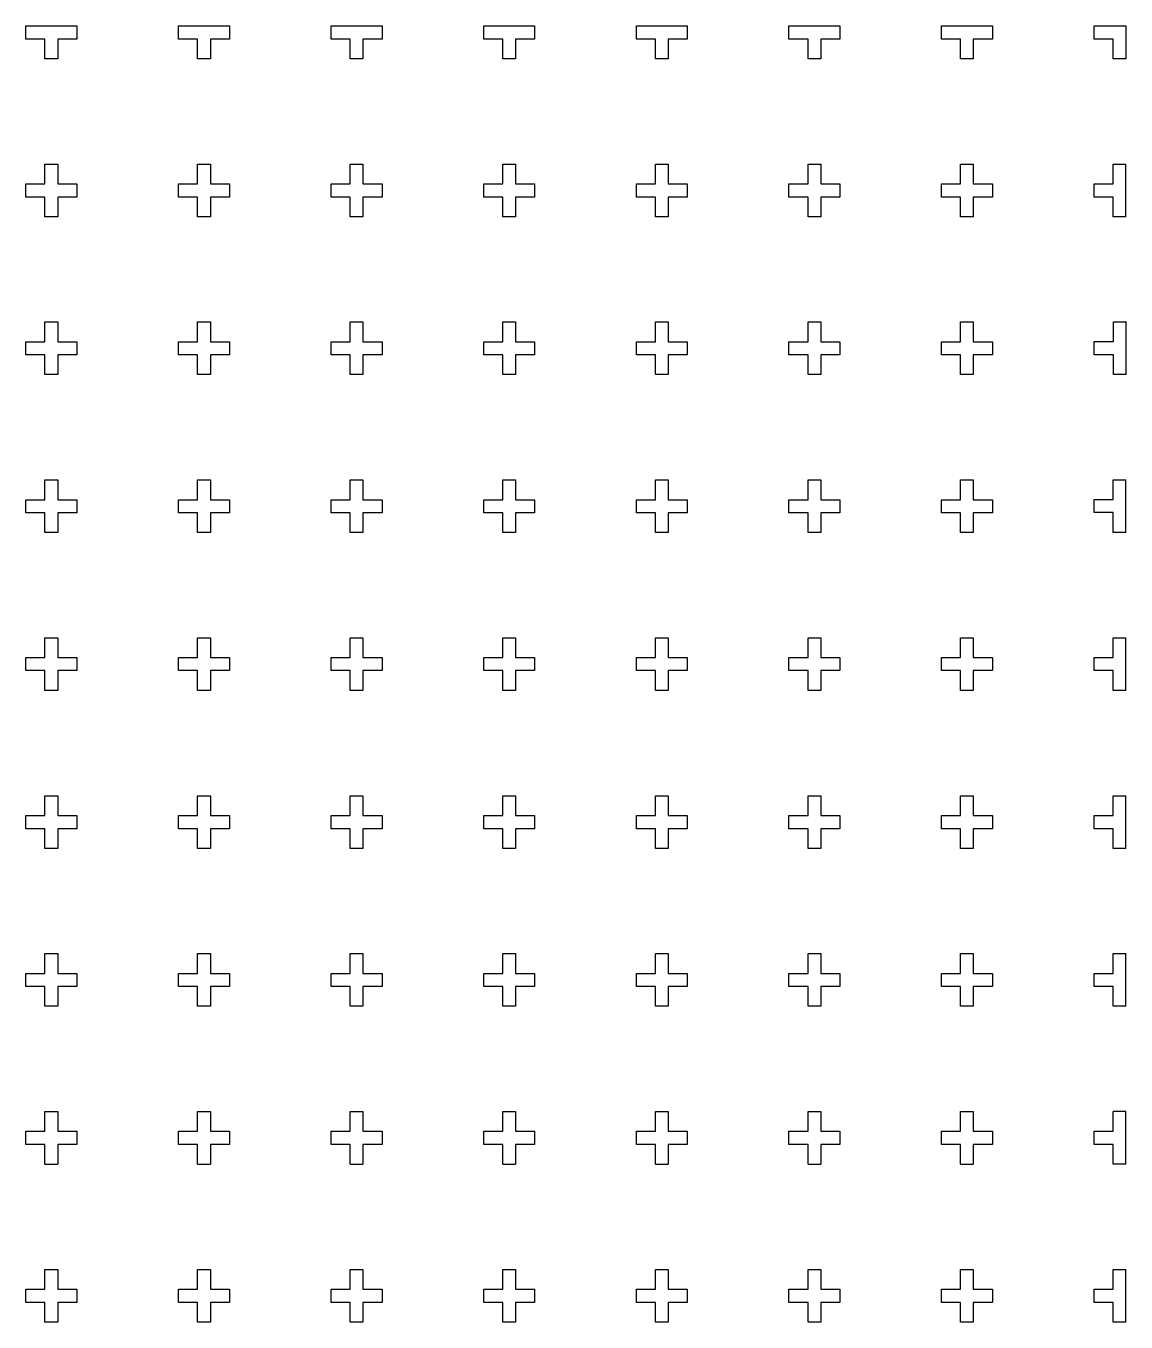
# Model space of a CAD drawing. Header units: inches. Extents: x -0.3 to 21.6, y -3.6 to 22.3.
# Drawn here: x 11.11 to 21.55, y 10 to 22.31 of the extents above; entities that cross this region are included whole.
import ezdxf

# ---------------------------------------------------------------- set-up
doc = ezdxf.new("R2010")
doc.units = ezdxf.units.IN
doc.header["$MEASUREMENT"] = 0

msp = doc.modelspace()

# ---------------------------------------------------------------- linework, layer by layer
at = {"color": 7, "linetype": 'Continuous'}
for p, q in [((11.108, 22.312), (11.591, 22.312)), ((11.108, 22.188), (11.108, 22.312)), ((11.591, 22.312), (11.591, 22.188)), ((12.557, 22.312), (13.04, 22.312)), ((12.557, 22.188), (12.557, 22.312)), ((13.04, 22.312), (13.04, 22.188)), ((14.006, 22.312), (14.489, 22.312)), ((14.006, 22.188), (14.006, 22.312)), ((14.489, 22.312), (14.489, 22.188)), ((15.455, 22.312), (15.938, 22.312)), ((15.455, 22.188), (15.455, 22.312)), ((15.938, 22.312), (15.938, 22.188)), ((16.904, 22.312), (17.387, 22.312)), ((16.904, 22.188), (16.904, 22.312)), ((17.387, 22.312), (17.387, 22.188)), ((18.353, 22.312), (18.836, 22.312)), ((18.353, 22.188), (18.353, 22.312)), ((18.836, 22.312), (18.836, 22.188)), ((19.801, 22.312), (20.284, 22.312)), ((19.801, 22.188), (19.801, 22.312)), ((20.284, 22.312), (20.284, 22.188)), ((21.25, 22.312), (21.552, 22.312)), ((21.25, 22.188), (21.25, 22.312)), ((21.552, 22.312), (21.552, 22)), ((11.289, 22.188), (11.108, 22.188)), ((11.289, 22), (11.289, 22.188)), ((11.591, 22.188), (11.41, 22.188)), ((11.41, 22.188), (11.41, 22)), ((12.738, 22.188), (12.557, 22.188)), ((12.738, 22), (12.738, 22.188)), ((13.04, 22.188), (12.859, 22.188)), ((12.859, 22.188), (12.859, 22)), ((14.187, 22.188), (14.006, 22.188)), ((14.187, 22), (14.187, 22.188)), ((14.489, 22.188), (14.308, 22.188)), ((14.308, 22.188), (14.308, 22)), ((15.636, 22.188), (15.455, 22.188)), ((15.636, 22), (15.636, 22.188)), ((15.938, 22.188), (15.757, 22.188)), ((15.757, 22.188), (15.757, 22)), ((17.085, 22.188), (16.904, 22.188)), ((17.085, 22), (17.085, 22.188)), ((17.387, 22.188), (17.206, 22.188)), ((17.206, 22.188), (17.206, 22)), ((18.534, 22.188), (18.353, 22.188)), ((18.534, 22), (18.534, 22.188)), ((18.836, 22.188), (18.654, 22.188)), ((18.654, 22.188), (18.654, 22)), ((19.983, 22.188), (19.801, 22.188)), ((19.983, 22), (19.983, 22.188)), ((20.284, 22.188), (20.103, 22.188)), ((20.103, 22.188), (20.103, 22)), ((21.431, 22.188), (21.25, 22.188)), ((21.431, 22), (21.431, 22.188)), ((11.41, 22), (11.289, 22)), ((12.859, 22), (12.738, 22)), ((14.308, 22), (14.187, 22)), ((15.757, 22), (15.636, 22)), ((17.206, 22), (17.085, 22)), ((18.654, 22), (18.534, 22)), ((20.103, 22), (19.983, 22)), ((21.552, 22), (21.431, 22)), ((11.289, 21), (11.41, 21)), ((11.289, 20.812), (11.289, 21)), ((11.41, 21), (11.41, 20.812)), ((12.738, 21), (12.859, 21)), ((12.738, 20.812), (12.738, 21)), ((12.859, 21), (12.859, 20.812)), ((14.187, 21), (14.308, 21)), ((14.187, 20.812), (14.187, 21)), ((14.308, 21), (14.308, 20.812)), ((15.636, 21), (15.757, 21)), ((15.636, 20.812), (15.636, 21)), ((15.757, 21), (15.757, 20.812)), ((17.085, 21), (17.206, 21)), ((17.085, 20.812), (17.085, 21)), ((17.206, 21), (17.206, 20.812)), ((18.534, 21), (18.654, 21)), ((18.534, 20.812), (18.534, 21)), ((18.654, 21), (18.654, 20.812)), ((19.983, 21), (20.103, 21)), ((19.983, 20.812), (19.983, 21)), ((20.103, 21), (20.103, 20.812)), ((21.431, 20.812), (21.431, 21)), ((21.431, 21), (21.552, 21)), ((21.552, 20.5), (21.552, 21)), ((11.108, 20.687), (11.108, 20.812)), ((11.108, 20.812), (11.289, 20.812)), ((11.41, 20.812), (11.591, 20.812)), ((11.591, 20.812), (11.591, 20.687)), ((12.557, 20.687), (12.557, 20.812)), ((12.557, 20.812), (12.738, 20.812)), ((12.859, 20.812), (13.04, 20.812)), ((13.04, 20.812), (13.04, 20.687)), ((14.006, 20.687), (14.006, 20.812)), ((14.006, 20.812), (14.187, 20.812)), ((14.308, 20.812), (14.489, 20.812)), ((14.489, 20.812), (14.489, 20.687)), ((15.455, 20.687), (15.455, 20.812)), ((15.455, 20.812), (15.636, 20.812)), ((15.757, 20.812), (15.938, 20.812)), ((15.938, 20.812), (15.938, 20.687)), ((16.904, 20.687), (16.904, 20.812)), ((16.904, 20.812), (17.085, 20.812)), ((17.206, 20.812), (17.387, 20.812)), ((17.387, 20.812), (17.387, 20.687)), ((18.353, 20.687), (18.353, 20.812)), ((18.353, 20.812), (18.534, 20.812)), ((18.654, 20.812), (18.836, 20.812)), ((18.836, 20.812), (18.836, 20.687)), ((19.801, 20.687), (19.801, 20.812)), ((19.801, 20.812), (19.983, 20.812)), ((20.103, 20.812), (20.284, 20.812)), ((20.284, 20.812), (20.284, 20.687)), ((21.25, 20.687), (21.25, 20.812)), ((21.25, 20.812), (21.431, 20.812)), ((11.289, 20.687), (11.108, 20.687)), ((11.289, 20.5), (11.289, 20.687)), ((11.591, 20.687), (11.41, 20.687)), ((11.41, 20.687), (11.41, 20.5)), ((12.738, 20.687), (12.557, 20.687)), ((12.738, 20.5), (12.738, 20.687)), ((13.04, 20.687), (12.859, 20.687)), ((12.859, 20.687), (12.859, 20.5)), ((14.187, 20.687), (14.006, 20.687)), ((14.187, 20.5), (14.187, 20.687)), ((14.489, 20.687), (14.308, 20.687)), ((14.308, 20.687), (14.308, 20.5)), ((15.636, 20.687), (15.455, 20.687)), ((15.636, 20.5), (15.636, 20.687)), ((15.938, 20.687), (15.757, 20.687)), ((15.757, 20.687), (15.757, 20.5)), ((17.085, 20.687), (16.904, 20.687)), ((17.085, 20.5), (17.085, 20.687)), ((17.387, 20.687), (17.206, 20.687)), ((17.206, 20.687), (17.206, 20.5)), ((18.534, 20.687), (18.353, 20.687)), ((18.534, 20.5), (18.534, 20.687)), ((18.836, 20.687), (18.654, 20.687)), ((18.654, 20.687), (18.654, 20.5)), ((19.983, 20.687), (19.801, 20.687)), ((19.983, 20.5), (19.983, 20.687)), ((20.284, 20.687), (20.103, 20.687)), ((20.103, 20.687), (20.103, 20.5)), ((21.431, 20.687), (21.25, 20.687)), ((21.431, 20.5), (21.431, 20.687)), ((11.41, 20.5), (11.289, 20.5)), ((12.859, 20.5), (12.738, 20.5)), ((14.308, 20.5), (14.187, 20.5)), ((15.757, 20.5), (15.636, 20.5)), ((17.206, 20.5), (17.085, 20.5)), ((18.654, 20.5), (18.534, 20.5)), ((20.103, 20.5), (19.983, 20.5)), ((21.552, 20.5), (21.431, 20.5)), ((11.289, 19.5), (11.41, 19.5)), ((11.289, 19.312), (11.289, 19.5)), ((11.41, 19.5), (11.41, 19.312)), ((12.738, 19.5), (12.859, 19.5)), ((12.738, 19.312), (12.738, 19.5)), ((12.859, 19.5), (12.859, 19.312)), ((14.187, 19.5), (14.308, 19.5)), ((14.187, 19.312), (14.187, 19.5)), ((14.308, 19.5), (14.308, 19.312)), ((15.636, 19.5), (15.757, 19.5)), ((15.636, 19.312), (15.636, 19.5)), ((15.757, 19.5), (15.757, 19.312)), ((17.085, 19.5), (17.206, 19.5)), ((17.085, 19.312), (17.085, 19.5)), ((17.206, 19.5), (17.206, 19.312)), ((18.534, 19.5), (18.654, 19.5)), ((18.534, 19.312), (18.534, 19.5)), ((18.654, 19.5), (18.654, 19.312)), ((19.983, 19.5), (20.103, 19.5)), ((19.983, 19.312), (19.983, 19.5)), ((20.103, 19.5), (20.103, 19.312)), ((21.433, 19.314), (21.433, 19.501)), ((21.433, 19.501), (21.554, 19.501)), ((21.554, 19.501), (21.552, 19.5)), ((21.554, 19.001), (21.554, 19.501)), ((11.108, 19.188), (11.108, 19.312)), ((11.108, 19.312), (11.289, 19.312)), ((11.41, 19.312), (11.591, 19.312)), ((11.591, 19.312), (11.591, 19.188)), ((12.557, 19.188), (12.557, 19.312)), ((12.557, 19.312), (12.738, 19.312)), ((12.859, 19.312), (13.04, 19.312)), ((13.04, 19.312), (13.04, 19.188)), ((14.006, 19.188), (14.006, 19.312)), ((14.006, 19.312), (14.187, 19.312)), ((14.308, 19.312), (14.489, 19.312)), ((14.489, 19.312), (14.489, 19.188)), ((15.455, 19.188), (15.455, 19.312)), ((15.455, 19.312), (15.636, 19.312)), ((15.757, 19.312), (15.938, 19.312)), ((15.938, 19.312), (15.938, 19.188)), ((16.904, 19.188), (16.904, 19.312)), ((16.904, 19.312), (17.085, 19.312)), ((17.206, 19.312), (17.387, 19.312)), ((17.387, 19.312), (17.387, 19.188)), ((18.353, 19.188), (18.353, 19.312)), ((18.353, 19.312), (18.534, 19.312)), ((18.654, 19.312), (18.836, 19.312)), ((18.836, 19.312), (18.836, 19.188)), ((19.801, 19.188), (19.801, 19.312)), ((19.801, 19.312), (19.983, 19.312)), ((20.103, 19.312), (20.284, 19.312)), ((20.284, 19.312), (20.284, 19.188)), ((21.252, 19.189), (21.252, 19.314)), ((21.252, 19.314), (21.433, 19.314)), ((11.289, 19.188), (11.108, 19.188)), ((11.289, 19), (11.289, 19.188)), ((11.591, 19.188), (11.41, 19.188)), ((11.41, 19.188), (11.41, 19)), ((12.738, 19.188), (12.557, 19.188)), ((12.738, 19), (12.738, 19.188)), ((13.04, 19.188), (12.859, 19.188)), ((12.859, 19.188), (12.859, 19)), ((14.187, 19.188), (14.006, 19.188)), ((14.187, 19), (14.187, 19.188)), ((14.489, 19.188), (14.308, 19.188)), ((14.308, 19.188), (14.308, 19)), ((15.636, 19.188), (15.455, 19.188)), ((15.636, 19), (15.636, 19.188)), ((15.938, 19.188), (15.757, 19.188)), ((15.757, 19.188), (15.757, 19)), ((17.085, 19.188), (16.904, 19.188)), ((17.085, 19), (17.085, 19.188)), ((17.387, 19.188), (17.206, 19.188)), ((17.206, 19.188), (17.206, 19)), ((18.534, 19.188), (18.353, 19.188)), ((18.534, 19), (18.534, 19.188)), ((18.836, 19.188), (18.654, 19.188)), ((18.654, 19.188), (18.654, 19)), ((19.983, 19.188), (19.801, 19.188)), ((19.983, 19), (19.983, 19.188)), ((20.284, 19.188), (20.103, 19.188)), ((20.103, 19.188), (20.103, 19)), ((21.433, 19.189), (21.252, 19.189)), ((21.433, 19.001), (21.433, 19.189)), ((11.41, 19), (11.289, 19)), ((12.859, 19), (12.738, 19)), ((14.308, 19), (14.187, 19)), ((15.757, 19), (15.636, 19)), ((17.206, 19), (17.085, 19)), ((18.654, 19), (18.534, 19)), ((20.103, 19), (19.983, 19)), ((21.554, 19.001), (21.433, 19.001)), ((11.289, 18), (11.41, 18)), ((11.289, 17.812), (11.289, 18)), ((11.41, 18), (11.41, 17.812)), ((12.738, 18), (12.859, 18)), ((12.738, 17.812), (12.738, 18)), ((12.859, 18), (12.859, 17.812)), ((14.187, 18), (14.308, 18)), ((14.187, 17.812), (14.187, 18)), ((14.308, 18), (14.308, 17.812)), ((15.636, 18), (15.757, 18)), ((15.636, 17.812), (15.636, 18)), ((15.757, 18), (15.757, 17.812)), ((17.085, 18), (17.206, 18)), ((17.085, 17.812), (17.085, 18)), ((17.206, 18), (17.206, 17.812)), ((18.534, 18), (18.654, 18)), ((18.534, 17.812), (18.534, 18)), ((18.654, 18), (18.654, 17.812)), ((19.983, 18), (20.103, 18)), ((19.983, 17.812), (19.983, 18)), ((20.103, 18), (20.103, 17.812)), ((21.431, 17.814), (21.431, 18.001)), ((21.431, 18.001), (21.552, 18.001)), ((21.552, 17.501), (21.552, 18.001)), ((21.552, 18.001), (21.552, 18)), ((11.108, 17.688), (11.108, 17.812)), ((11.108, 17.812), (11.289, 17.812)), ((11.41, 17.812), (11.591, 17.812)), ((11.591, 17.812), (11.591, 17.688)), ((12.557, 17.688), (12.557, 17.812)), ((12.557, 17.812), (12.738, 17.812)), ((12.859, 17.812), (13.04, 17.812)), ((13.04, 17.812), (13.04, 17.688)), ((14.006, 17.688), (14.006, 17.812)), ((14.006, 17.812), (14.187, 17.812)), ((14.308, 17.812), (14.489, 17.812)), ((14.489, 17.812), (14.489, 17.688)), ((15.455, 17.688), (15.455, 17.812)), ((15.455, 17.812), (15.636, 17.812)), ((15.757, 17.812), (15.938, 17.812)), ((15.938, 17.812), (15.938, 17.688)), ((16.904, 17.688), (16.904, 17.812)), ((16.904, 17.812), (17.085, 17.812)), ((17.206, 17.812), (17.387, 17.812)), ((17.387, 17.812), (17.387, 17.688)), ((18.353, 17.688), (18.353, 17.812)), ((18.353, 17.812), (18.534, 17.812)), ((18.654, 17.812), (18.836, 17.812)), ((18.836, 17.812), (18.836, 17.688)), ((19.801, 17.688), (19.801, 17.812)), ((19.801, 17.812), (19.983, 17.812)), ((20.103, 17.812), (20.284, 17.812)), ((20.284, 17.812), (20.284, 17.688)), ((21.25, 17.689), (21.25, 17.814)), ((21.25, 17.814), (21.431, 17.814)), ((11.289, 17.688), (11.108, 17.688)), ((11.289, 17.5), (11.289, 17.688)), ((11.591, 17.688), (11.41, 17.688)), ((11.41, 17.688), (11.41, 17.5)), ((12.738, 17.688), (12.557, 17.688)), ((12.738, 17.5), (12.738, 17.688)), ((13.04, 17.688), (12.859, 17.688)), ((12.859, 17.688), (12.859, 17.5)), ((14.187, 17.688), (14.006, 17.688)), ((14.187, 17.5), (14.187, 17.688)), ((14.489, 17.688), (14.308, 17.688)), ((14.308, 17.688), (14.308, 17.5)), ((15.636, 17.688), (15.455, 17.688)), ((15.636, 17.5), (15.636, 17.688)), ((15.938, 17.688), (15.757, 17.688)), ((15.757, 17.688), (15.757, 17.5)), ((17.085, 17.688), (16.904, 17.688)), ((17.085, 17.5), (17.085, 17.688)), ((17.387, 17.688), (17.206, 17.688)), ((17.206, 17.688), (17.206, 17.5)), ((18.534, 17.688), (18.353, 17.688)), ((18.534, 17.5), (18.534, 17.688)), ((18.836, 17.688), (18.654, 17.688)), ((18.654, 17.688), (18.654, 17.5)), ((19.983, 17.688), (19.801, 17.688)), ((19.983, 17.5), (19.983, 17.688)), ((20.284, 17.688), (20.103, 17.688)), ((20.103, 17.688), (20.103, 17.5)), ((21.431, 17.689), (21.25, 17.689)), ((21.431, 17.501), (21.431, 17.689)), ((11.41, 17.5), (11.289, 17.5)), ((12.859, 17.5), (12.738, 17.5)), ((14.308, 17.5), (14.187, 17.5)), ((15.757, 17.5), (15.636, 17.5)), ((17.206, 17.5), (17.085, 17.5)), ((18.654, 17.5), (18.534, 17.5)), ((20.103, 17.5), (19.983, 17.5)), ((21.552, 17.501), (21.431, 17.501)), ((11.289, 16.5), (11.41, 16.5)), ((11.289, 16.312), (11.289, 16.5)), ((11.41, 16.5), (11.41, 16.312)), ((12.738, 16.5), (12.859, 16.5)), ((12.738, 16.312), (12.738, 16.5)), ((12.859, 16.5), (12.859, 16.312)), ((14.187, 16.5), (14.308, 16.5)), ((14.187, 16.312), (14.187, 16.5)), ((14.308, 16.5), (14.308, 16.312)), ((15.636, 16.5), (15.757, 16.5)), ((15.636, 16.312), (15.636, 16.5)), ((15.757, 16.5), (15.757, 16.312)), ((17.085, 16.5), (17.206, 16.5)), ((17.085, 16.312), (17.085, 16.5)), ((17.206, 16.5), (17.206, 16.312)), ((18.534, 16.5), (18.654, 16.5)), ((18.534, 16.312), (18.534, 16.5)), ((18.654, 16.5), (18.654, 16.312)), ((19.983, 16.5), (20.103, 16.5)), ((19.983, 16.312), (19.983, 16.5)), ((20.103, 16.5), (20.103, 16.312)), ((21.431, 16.312), (21.431, 16.5)), ((21.431, 16.5), (21.552, 16.5)), ((21.552, 16), (21.552, 16.5)), ((11.108, 16.188), (11.108, 16.312)), ((11.108, 16.312), (11.289, 16.312)), ((11.41, 16.312), (11.591, 16.312)), ((11.591, 16.312), (11.591, 16.188)), ((12.557, 16.188), (12.557, 16.312)), ((12.557, 16.312), (12.738, 16.312)), ((12.859, 16.312), (13.04, 16.312)), ((13.04, 16.312), (13.04, 16.188)), ((14.006, 16.188), (14.006, 16.312)), ((14.006, 16.312), (14.187, 16.312)), ((14.308, 16.312), (14.489, 16.312)), ((14.489, 16.312), (14.489, 16.188)), ((15.455, 16.188), (15.455, 16.312)), ((15.455, 16.312), (15.636, 16.312)), ((15.757, 16.312), (15.938, 16.312)), ((15.938, 16.312), (15.938, 16.188)), ((16.904, 16.188), (16.904, 16.312)), ((16.904, 16.312), (17.085, 16.312)), ((17.206, 16.312), (17.387, 16.312)), ((17.387, 16.312), (17.387, 16.188)), ((18.353, 16.188), (18.353, 16.312)), ((18.353, 16.312), (18.534, 16.312)), ((18.654, 16.312), (18.836, 16.312)), ((18.836, 16.312), (18.836, 16.188)), ((19.801, 16.188), (19.801, 16.312)), ((19.801, 16.312), (19.983, 16.312)), ((20.103, 16.312), (20.284, 16.312)), ((20.284, 16.312), (20.284, 16.188)), ((21.25, 16.188), (21.25, 16.312)), ((21.25, 16.312), (21.431, 16.312)), ((11.289, 16.188), (11.108, 16.188)), ((11.289, 16), (11.289, 16.188)), ((11.591, 16.188), (11.41, 16.188)), ((11.41, 16.188), (11.41, 16)), ((12.738, 16.188), (12.557, 16.188)), ((12.738, 16), (12.738, 16.188)), ((13.04, 16.188), (12.859, 16.188)), ((12.859, 16.188), (12.859, 16)), ((14.187, 16.188), (14.006, 16.188)), ((14.187, 16), (14.187, 16.188)), ((14.489, 16.188), (14.308, 16.188)), ((14.308, 16.188), (14.308, 16)), ((15.636, 16.188), (15.455, 16.188)), ((15.636, 16), (15.636, 16.188)), ((15.938, 16.188), (15.757, 16.188)), ((15.757, 16.188), (15.757, 16)), ((17.085, 16.188), (16.904, 16.188)), ((17.085, 16), (17.085, 16.188)), ((17.387, 16.188), (17.206, 16.188)), ((17.206, 16.188), (17.206, 16)), ((18.534, 16.188), (18.353, 16.188)), ((18.534, 16), (18.534, 16.188)), ((18.836, 16.188), (18.654, 16.188)), ((18.654, 16.188), (18.654, 16)), ((19.983, 16.188), (19.801, 16.188)), ((19.983, 16), (19.983, 16.188)), ((20.284, 16.188), (20.103, 16.188)), ((20.103, 16.188), (20.103, 16)), ((21.431, 16.188), (21.25, 16.188)), ((21.431, 16), (21.431, 16.188)), ((11.41, 16), (11.289, 16)), ((12.859, 16), (12.738, 16)), ((14.308, 16), (14.187, 16)), ((15.757, 16), (15.636, 16)), ((17.206, 16), (17.085, 16)), ((18.654, 16), (18.534, 16)), ((20.103, 16), (19.983, 16)), ((21.552, 16), (21.431, 16)), ((11.289, 15), (11.41, 15)), ((11.289, 14.812), (11.289, 15)), ((11.41, 15), (11.41, 14.812)), ((12.738, 15), (12.859, 15)), ((12.738, 14.812), (12.738, 15)), ((12.859, 15), (12.859, 14.812)), ((14.187, 15), (14.308, 15)), ((14.187, 14.812), (14.187, 15)), ((14.308, 15), (14.308, 14.812)), ((15.636, 15), (15.757, 15)), ((15.636, 14.812), (15.636, 15)), ((15.757, 15), (15.757, 14.812)), ((17.085, 15), (17.206, 15)), ((17.085, 14.812), (17.085, 15)), ((17.206, 15), (17.206, 14.812)), ((18.534, 15), (18.654, 15)), ((18.534, 14.812), (18.534, 15)), ((18.654, 15), (18.654, 14.812)), ((19.983, 15), (20.103, 15)), ((19.983, 14.812), (19.983, 15)), ((20.103, 15), (20.103, 14.812)), ((21.431, 14.812), (21.431, 15)), ((21.431, 15), (21.552, 15)), ((21.552, 14.5), (21.552, 15)), ((11.108, 14.687), (11.108, 14.812)), ((11.108, 14.812), (11.289, 14.812)), ((11.41, 14.812), (11.591, 14.812)), ((11.591, 14.812), (11.591, 14.687)), ((12.557, 14.687), (12.557, 14.812)), ((12.557, 14.812), (12.738, 14.812)), ((12.859, 14.812), (13.04, 14.812)), ((13.04, 14.812), (13.04, 14.687)), ((14.006, 14.687), (14.006, 14.812)), ((14.006, 14.812), (14.187, 14.812)), ((14.308, 14.812), (14.489, 14.812)), ((14.489, 14.812), (14.489, 14.687)), ((15.455, 14.687), (15.455, 14.812)), ((15.455, 14.812), (15.636, 14.812)), ((15.757, 14.812), (15.938, 14.812)), ((15.938, 14.812), (15.938, 14.687)), ((16.904, 14.687), (16.904, 14.812)), ((16.904, 14.812), (17.085, 14.812)), ((17.206, 14.812), (17.387, 14.812)), ((17.387, 14.812), (17.387, 14.687)), ((18.353, 14.687), (18.353, 14.812)), ((18.353, 14.812), (18.534, 14.812)), ((18.654, 14.812), (18.836, 14.812)), ((18.836, 14.812), (18.836, 14.687)), ((19.801, 14.687), (19.801, 14.812)), ((19.801, 14.812), (19.983, 14.812)), ((20.103, 14.812), (20.284, 14.812)), ((20.284, 14.812), (20.284, 14.687)), ((21.25, 14.687), (21.25, 14.812)), ((21.25, 14.812), (21.431, 14.812)), ((11.289, 14.687), (11.108, 14.687)), ((11.289, 14.5), (11.289, 14.687)), ((11.591, 14.687), (11.41, 14.687)), ((11.41, 14.687), (11.41, 14.5)), ((12.738, 14.687), (12.557, 14.687)), ((12.738, 14.5), (12.738, 14.687)), ((13.04, 14.687), (12.859, 14.687)), ((12.859, 14.687), (12.859, 14.5)), ((14.187, 14.687), (14.006, 14.687)), ((14.187, 14.5), (14.187, 14.687)), ((14.489, 14.687), (14.308, 14.687)), ((14.308, 14.687), (14.308, 14.5)), ((15.636, 14.687), (15.455, 14.687)), ((15.636, 14.5), (15.636, 14.687)), ((15.938, 14.687), (15.757, 14.687)), ((15.757, 14.687), (15.757, 14.5)), ((17.085, 14.687), (16.904, 14.687)), ((17.085, 14.5), (17.085, 14.687)), ((17.387, 14.687), (17.206, 14.687)), ((17.206, 14.687), (17.206, 14.5)), ((18.534, 14.687), (18.353, 14.687)), ((18.534, 14.5), (18.534, 14.687)), ((18.836, 14.687), (18.654, 14.687)), ((18.654, 14.687), (18.654, 14.5)), ((19.983, 14.687), (19.801, 14.687)), ((19.983, 14.5), (19.983, 14.687)), ((20.284, 14.687), (20.103, 14.687)), ((20.103, 14.687), (20.103, 14.5)), ((21.431, 14.687), (21.25, 14.687)), ((21.431, 14.5), (21.431, 14.687)), ((11.41, 14.5), (11.289, 14.5)), ((12.859, 14.5), (12.738, 14.5)), ((14.308, 14.5), (14.187, 14.5)), ((15.757, 14.5), (15.636, 14.5)), ((17.206, 14.5), (17.085, 14.5)), ((18.654, 14.5), (18.534, 14.5)), ((20.103, 14.5), (19.983, 14.5)), ((21.552, 14.5), (21.431, 14.5)), ((11.289, 13.5), (11.41, 13.5)), ((11.289, 13.312), (11.289, 13.5)), ((11.41, 13.5), (11.41, 13.312)), ((12.738, 13.5), (12.859, 13.5)), ((12.738, 13.312), (12.738, 13.5)), ((12.859, 13.5), (12.859, 13.312)), ((14.187, 13.5), (14.308, 13.5)), ((14.187, 13.312), (14.187, 13.5)), ((14.308, 13.5), (14.308, 13.312)), ((15.636, 13.5), (15.757, 13.5)), ((15.636, 13.312), (15.636, 13.5)), ((15.757, 13.5), (15.757, 13.312)), ((17.085, 13.5), (17.206, 13.5)), ((17.085, 13.312), (17.085, 13.5)), ((17.206, 13.5), (17.206, 13.312)), ((18.534, 13.5), (18.654, 13.5)), ((18.534, 13.312), (18.534, 13.5)), ((18.654, 13.5), (18.654, 13.312)), ((19.983, 13.5), (20.103, 13.5)), ((19.983, 13.312), (19.983, 13.5)), ((20.103, 13.5), (20.103, 13.312)), ((21.431, 13.312), (21.431, 13.5)), ((21.431, 13.5), (21.552, 13.5)), ((21.552, 13), (21.552, 13.5)), ((11.108, 13.188), (11.108, 13.312)), ((11.108, 13.312), (11.289, 13.312)), ((11.41, 13.312), (11.591, 13.312)), ((11.591, 13.312), (11.591, 13.188)), ((12.557, 13.188), (12.557, 13.312)), ((12.557, 13.312), (12.738, 13.312)), ((12.859, 13.312), (13.04, 13.312)), ((13.04, 13.312), (13.04, 13.188)), ((14.006, 13.188), (14.006, 13.312)), ((14.006, 13.312), (14.187, 13.312)), ((14.308, 13.312), (14.489, 13.312)), ((14.489, 13.312), (14.489, 13.188)), ((15.455, 13.188), (15.455, 13.312)), ((15.455, 13.312), (15.636, 13.312)), ((15.757, 13.312), (15.938, 13.312)), ((15.938, 13.312), (15.938, 13.188)), ((16.904, 13.188), (16.904, 13.312)), ((16.904, 13.312), (17.085, 13.312)), ((17.206, 13.312), (17.387, 13.312)), ((17.387, 13.312), (17.387, 13.188)), ((18.353, 13.188), (18.353, 13.312)), ((18.353, 13.312), (18.534, 13.312)), ((18.654, 13.312), (18.836, 13.312)), ((18.836, 13.312), (18.836, 13.188)), ((19.801, 13.188), (19.801, 13.312)), ((19.801, 13.312), (19.983, 13.312)), ((20.103, 13.312), (20.284, 13.312)), ((20.284, 13.312), (20.284, 13.188)), ((21.25, 13.188), (21.25, 13.312)), ((21.25, 13.312), (21.431, 13.312)), ((11.289, 13.188), (11.108, 13.188)), ((11.289, 13), (11.289, 13.188)), ((11.591, 13.188), (11.41, 13.188)), ((11.41, 13.188), (11.41, 13)), ((12.738, 13.188), (12.557, 13.188)), ((12.738, 13), (12.738, 13.188)), ((13.04, 13.188), (12.859, 13.188)), ((12.859, 13.188), (12.859, 13)), ((14.187, 13.188), (14.006, 13.188)), ((14.187, 13), (14.187, 13.188)), ((14.489, 13.188), (14.308, 13.188)), ((14.308, 13.188), (14.308, 13)), ((15.636, 13.188), (15.455, 13.188)), ((15.636, 13), (15.636, 13.188)), ((15.938, 13.188), (15.757, 13.188)), ((15.757, 13.188), (15.757, 13)), ((17.085, 13.188), (16.904, 13.188)), ((17.085, 13), (17.085, 13.188)), ((17.387, 13.188), (17.206, 13.188)), ((17.206, 13.188), (17.206, 13)), ((18.534, 13.188), (18.353, 13.188)), ((18.534, 13), (18.534, 13.188)), ((18.836, 13.188), (18.654, 13.188)), ((18.654, 13.188), (18.654, 13)), ((19.983, 13.188), (19.801, 13.188)), ((19.983, 13), (19.983, 13.188)), ((20.284, 13.188), (20.103, 13.188)), ((20.103, 13.188), (20.103, 13)), ((21.431, 13.188), (21.25, 13.188)), ((21.431, 13), (21.431, 13.188)), ((11.41, 13), (11.289, 13)), ((12.859, 13), (12.738, 13)), ((14.308, 13), (14.187, 13)), ((15.757, 13), (15.636, 13)), ((17.206, 13), (17.085, 13)), ((18.654, 13), (18.534, 13)), ((20.103, 13), (19.983, 13)), ((21.552, 13), (21.431, 13)), ((11.289, 12), (11.41, 12)), ((11.289, 11.812), (11.289, 12)), ((11.41, 12), (11.41, 11.812)), ((12.738, 12), (12.859, 12)), ((12.738, 11.812), (12.738, 12)), ((12.859, 12), (12.859, 11.812)), ((14.187, 12), (14.308, 12)), ((14.187, 11.812), (14.187, 12)), ((14.308, 12), (14.308, 11.812)), ((15.636, 12), (15.757, 12)), ((15.636, 11.812), (15.636, 12)), ((15.757, 12), (15.757, 11.812)), ((17.085, 12), (17.206, 12)), ((17.085, 11.812), (17.085, 12)), ((17.206, 12), (17.206, 11.812)), ((18.534, 12), (18.654, 12)), ((18.534, 11.812), (18.534, 12)), ((18.654, 12), (18.654, 11.812)), ((19.983, 12), (20.103, 12)), ((19.983, 11.812), (19.983, 12)), ((20.103, 12), (20.103, 11.812)), ((21.552, 12), (21.431, 12)), ((21.431, 11.812), (21.431, 12)), ((21.552, 11.5), (21.552, 12)), ((11.108, 11.688), (11.108, 11.812)), ((11.108, 11.812), (11.289, 11.812)), ((11.41, 11.812), (11.591, 11.812)), ((11.591, 11.812), (11.591, 11.688)), ((12.557, 11.688), (12.557, 11.812)), ((12.557, 11.812), (12.738, 11.812)), ((12.859, 11.812), (13.04, 11.812)), ((13.04, 11.812), (13.04, 11.688)), ((14.006, 11.688), (14.006, 11.812)), ((14.006, 11.812), (14.187, 11.812)), ((14.308, 11.812), (14.489, 11.812)), ((14.489, 11.812), (14.489, 11.688)), ((15.455, 11.688), (15.455, 11.812)), ((15.455, 11.812), (15.636, 11.812)), ((15.757, 11.812), (15.938, 11.812)), ((15.938, 11.812), (15.938, 11.688)), ((16.904, 11.688), (16.904, 11.812)), ((16.904, 11.812), (17.085, 11.812)), ((17.206, 11.812), (17.387, 11.812)), ((17.387, 11.812), (17.387, 11.688)), ((18.353, 11.688), (18.353, 11.812)), ((18.353, 11.812), (18.534, 11.812)), ((18.654, 11.812), (18.836, 11.812)), ((18.836, 11.812), (18.836, 11.688)), ((19.801, 11.688), (19.801, 11.812)), ((19.801, 11.812), (19.983, 11.812)), ((20.103, 11.812), (20.284, 11.812)), ((20.284, 11.812), (20.284, 11.688)), ((21.25, 11.688), (21.25, 11.812)), ((21.25, 11.812), (21.431, 11.812)), ((11.289, 11.688), (11.108, 11.688)), ((11.289, 11.5), (11.289, 11.688)), ((11.591, 11.688), (11.41, 11.688)), ((11.41, 11.688), (11.41, 11.5)), ((12.738, 11.688), (12.557, 11.688)), ((12.738, 11.5), (12.738, 11.688)), ((13.04, 11.688), (12.859, 11.688)), ((12.859, 11.688), (12.859, 11.5)), ((14.187, 11.688), (14.006, 11.688)), ((14.187, 11.5), (14.187, 11.688)), ((14.489, 11.688), (14.308, 11.688)), ((14.308, 11.688), (14.308, 11.5)), ((15.636, 11.688), (15.455, 11.688)), ((15.636, 11.5), (15.636, 11.688)), ((15.938, 11.688), (15.757, 11.688)), ((15.757, 11.688), (15.757, 11.5)), ((17.085, 11.688), (16.904, 11.688)), ((17.085, 11.5), (17.085, 11.688)), ((17.387, 11.688), (17.206, 11.688)), ((17.206, 11.688), (17.206, 11.5)), ((18.534, 11.688), (18.353, 11.688)), ((18.534, 11.5), (18.534, 11.688)), ((18.836, 11.688), (18.654, 11.688)), ((18.654, 11.688), (18.654, 11.5)), ((19.983, 11.688), (19.801, 11.688)), ((19.983, 11.5), (19.983, 11.688)), ((20.284, 11.688), (20.103, 11.688)), ((20.103, 11.688), (20.103, 11.5)), ((21.431, 11.688), (21.25, 11.688)), ((21.431, 11.5), (21.431, 11.688)), ((11.289, 11.5), (11.41, 11.5)), ((12.738, 11.5), (12.859, 11.5)), ((14.187, 11.5), (14.308, 11.5)), ((15.636, 11.5), (15.757, 11.5)), ((17.085, 11.5), (17.206, 11.5)), ((18.534, 11.5), (18.654, 11.5)), ((19.983, 11.5), (20.103, 11.5)), ((21.552, 11.5), (21.431, 11.5)), ((11.289, 10.5), (11.41, 10.5)), ((11.289, 10.312), (11.289, 10.5)), ((11.41, 10.5), (11.41, 10.312)), ((12.738, 10.5), (12.859, 10.5)), ((12.738, 10.312), (12.738, 10.5)), ((12.859, 10.5), (12.859, 10.312)), ((14.187, 10.5), (14.308, 10.5)), ((14.187, 10.312), (14.187, 10.5)), ((14.308, 10.5), (14.308, 10.312)), ((15.636, 10.5), (15.757, 10.5)), ((15.636, 10.312), (15.636, 10.5)), ((15.757, 10.5), (15.757, 10.312)), ((17.085, 10.5), (17.206, 10.5)), ((17.085, 10.312), (17.085, 10.5)), ((17.206, 10.5), (17.206, 10.312)), ((18.534, 10.5), (18.654, 10.5)), ((18.534, 10.312), (18.534, 10.5)), ((18.654, 10.5), (18.654, 10.312)), ((19.983, 10.5), (20.103, 10.5)), ((19.983, 10.312), (19.983, 10.5)), ((20.103, 10.5), (20.103, 10.312)), ((21.431, 10.312), (21.431, 10.5)), ((21.431, 10.5), (21.552, 10.5)), ((21.552, 10), (21.552, 10.5)), ((11.108, 10.187), (11.108, 10.312)), ((11.108, 10.312), (11.289, 10.312)), ((11.41, 10.312), (11.591, 10.312)), ((11.591, 10.312), (11.591, 10.187)), ((12.557, 10.187), (12.557, 10.312)), ((12.557, 10.312), (12.738, 10.312)), ((12.859, 10.312), (13.04, 10.312)), ((13.04, 10.312), (13.04, 10.187)), ((14.006, 10.187), (14.006, 10.312)), ((14.006, 10.312), (14.187, 10.312)), ((14.308, 10.312), (14.489, 10.312)), ((14.489, 10.312), (14.489, 10.187)), ((15.455, 10.187), (15.455, 10.312)), ((15.455, 10.312), (15.636, 10.312)), ((15.757, 10.312), (15.938, 10.312)), ((15.938, 10.312), (15.938, 10.187)), ((16.904, 10.187), (16.904, 10.312)), ((16.904, 10.312), (17.085, 10.312)), ((17.206, 10.312), (17.387, 10.312)), ((17.387, 10.312), (17.387, 10.187)), ((18.353, 10.187), (18.353, 10.312)), ((18.353, 10.312), (18.534, 10.312)), ((18.654, 10.312), (18.836, 10.312)), ((18.836, 10.312), (18.836, 10.187)), ((19.801, 10.187), (19.801, 10.312)), ((19.801, 10.312), (19.983, 10.312)), ((20.103, 10.312), (20.284, 10.312)), ((20.284, 10.312), (20.284, 10.187)), ((21.25, 10.187), (21.25, 10.312)), ((21.25, 10.312), (21.431, 10.312)), ((11.289, 10.187), (11.108, 10.187)), ((11.289, 10), (11.289, 10.187)), ((11.591, 10.187), (11.41, 10.187)), ((11.41, 10.187), (11.41, 10)), ((12.738, 10.187), (12.557, 10.187)), ((12.738, 10), (12.738, 10.187)), ((13.04, 10.187), (12.859, 10.187)), ((12.859, 10.187), (12.859, 10)), ((14.187, 10.187), (14.006, 10.187)), ((14.187, 10), (14.187, 10.187)), ((14.489, 10.187), (14.308, 10.187)), ((14.308, 10.187), (14.308, 10)), ((15.636, 10.187), (15.455, 10.187)), ((15.636, 10), (15.636, 10.187)), ((15.938, 10.187), (15.757, 10.187)), ((15.757, 10.187), (15.757, 10)), ((17.085, 10.187), (16.904, 10.187)), ((17.085, 10), (17.085, 10.187)), ((17.387, 10.187), (17.206, 10.187)), ((17.206, 10.187), (17.206, 10)), ((18.534, 10.187), (18.353, 10.187)), ((18.534, 10), (18.534, 10.187)), ((18.836, 10.187), (18.654, 10.187)), ((18.654, 10.187), (18.654, 10)), ((19.983, 10.187), (19.801, 10.187)), ((19.983, 10), (19.983, 10.187)), ((20.284, 10.187), (20.103, 10.187)), ((20.103, 10.187), (20.103, 10)), ((21.431, 10.187), (21.25, 10.187)), ((21.431, 10), (21.431, 10.187)), ((11.41, 10), (11.289, 10)), ((12.859, 10), (12.738, 10)), ((14.308, 10), (14.187, 10)), ((15.757, 10), (15.636, 10)), ((17.206, 10), (17.085, 10)), ((18.654, 10), (18.534, 10)), ((20.103, 10), (19.983, 10)), ((21.552, 10), (21.431, 10))]:
    msp.add_line(p, q, dxfattribs=at)

doc.saveas('drawing.dxf')
